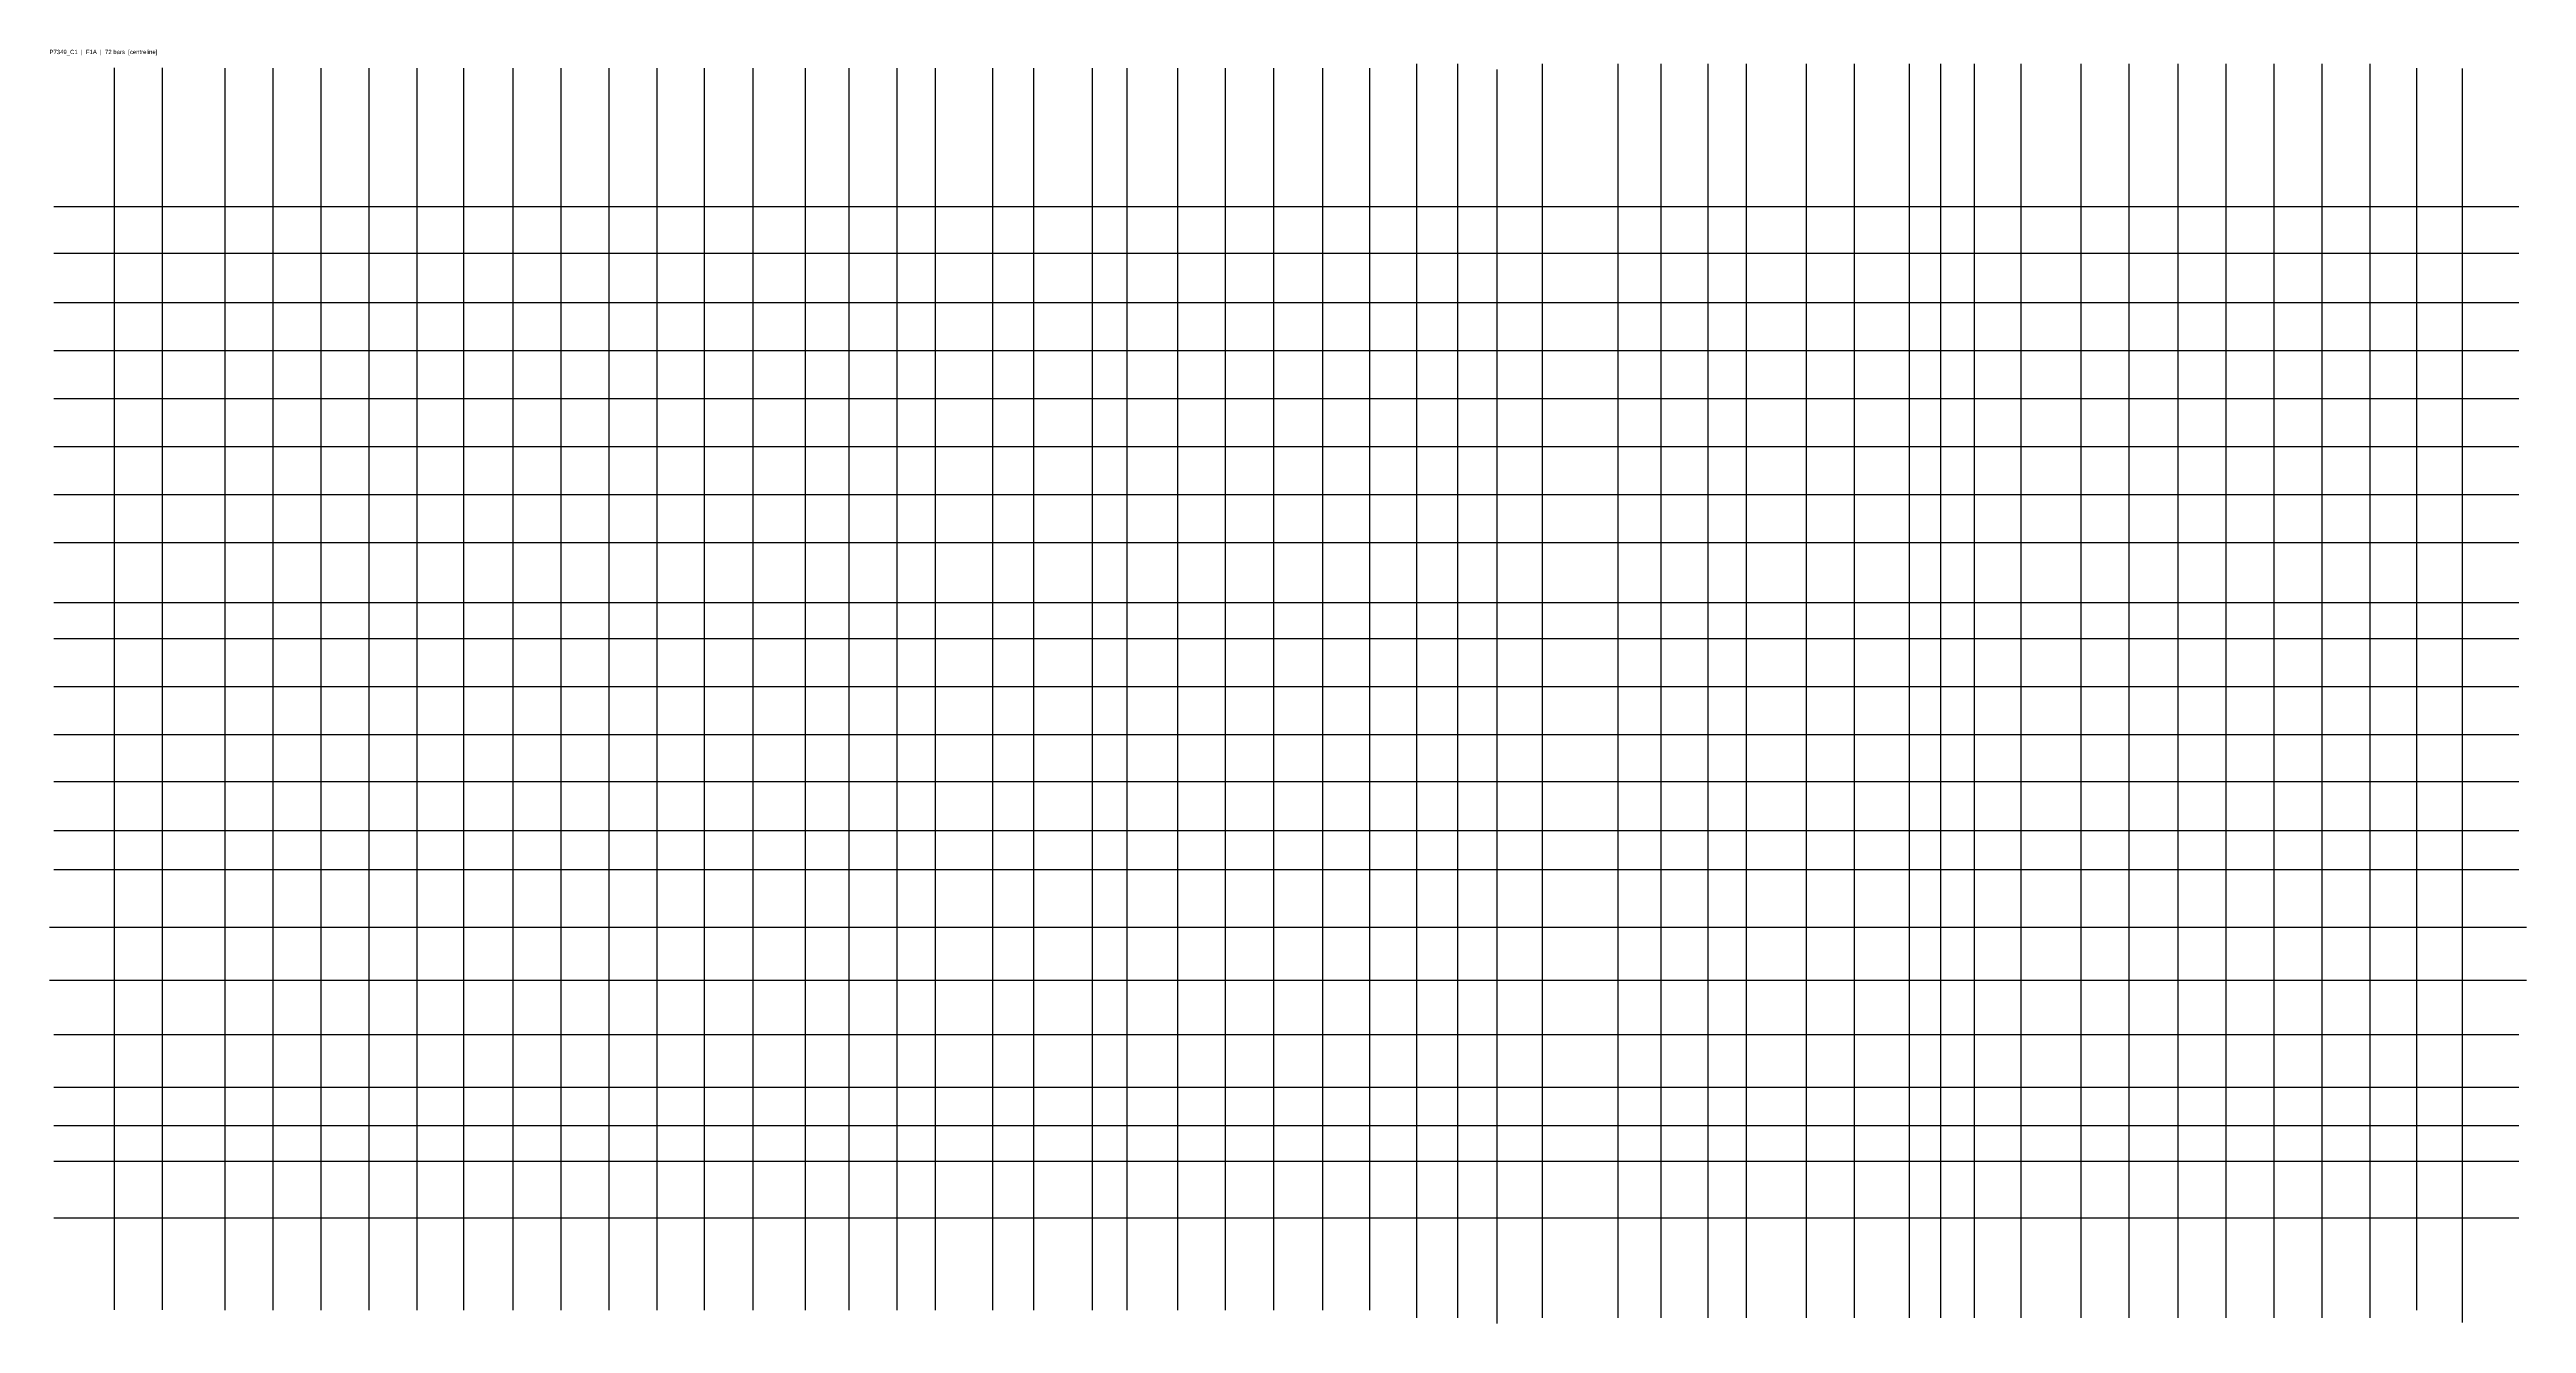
# Model space of a CAD drawing. Header units: millimetres. Extents: x 0 to 10325, y 0 to 5308.
import ezdxf

# ---------------------------------------------------------------- set-up
doc = ezdxf.new("R2010")
doc.units = ezdxf.units.MM
doc.layers.add('BARS', color=2, linetype='CONTINUOUS')
doc.layers.add('TEXT', color=7, linetype='CONTINUOUS')

msp = doc.modelspace()

# ---------------------------------------------------------------- linework, layer by layer
at = {"layer": 'BARS'}
for p, q in [((270.98, 57), (270.98, 5232)), ((470.98, 57), (470.98, 5232)), ((732.65, 56), (732.65, 5231)), ((932.65, 56), (932.65, 5231)), ((1132.65, 56), (1132.65, 5231)), ((1332.65, 56), (1332.65, 5231)), ((1532.65, 56), (1532.65, 5231)), ((1727.65, 56), (1727.65, 5231)), ((1932.65, 56), (1932.65, 5231)), ((2132.65, 56), (2132.65, 5231)), ((2332.65, 56), (2332.65, 5231)), ((2532.65, 56), (2532.65, 5231)), ((2729.65, 56), (2729.65, 5231)), ((2932.65, 56), (2932.65, 5231)), ((3150.65, 56), (3150.65, 5231)), ((3332.65, 56), (3332.65, 5231)), ((3532.65, 56), (3532.65, 5231)), ((3692.65, 56), (3692.65, 5231)), ((3932.65, 56), (3932.65, 5231)), ((4103.65, 56), (4103.65, 5231)), ((4347.65, 56), (4347.65, 5231)), ((4492.65, 56), (4492.65, 5231)), ((4702.65, 56), (4702.65, 5231)), ((4902.65, 56), (4902.65, 5231)), ((5102.99, 56), (5102.99, 5231)), ((5307.99, 56), (5307.99, 5231)), ((5502.99, 56), (5502.99, 5231)), ((5698.99, 24), (5698.99, 5249)), ((5869.91, 24), (5869.91, 5249)), ((6034.45, 0), (6034.45, 5225)), ((6223.45, 24), (6223.45, 5249)), ((6538.47, 24), (6538.47, 5249)), ((6718.47, 24), (6718.47, 5249)), ((6913.47, 24), (6913.47, 5249)), ((7073.47, 24), (7073.47, 5249)), ((7323.47, 24), (7323.47, 5249)), ((7523.47, 24), (7523.47, 5249)), ((7753.47, 24), (7753.47, 5249)), ((7883.47, 24), (7883.47, 5249)), ((8023.47, 24), (8023.47, 5249)), ((8218.47, 24), (8218.47, 5249)), ((8468.47, 24), (8468.47, 5249)), ((8668.47, 24), (8668.47, 5249)), ((8873.47, 24), (8873.47, 5249)), ((9073.47, 24), (9073.47, 5249)), ((9273.47, 24), (9273.47, 5249)), ((9473.47, 24), (9473.47, 5249)), ((9673.47, 24), (9673.47, 5249)), ((9867.95, 55), (9867.95, 5230)), ((10058.29, 4), (10058.29, 5229)), ((10293.01, 4653.002), (18.01, 4653.002)), ((10293.01, 4458.002), (18.01, 4458.002)), ((10293.01, 4253.002), (18.01, 4253.002)), ((10293.01, 4052.002), (18.01, 4052.002)), ((10293.01, 3853.002), (18.01, 3853.002)), ((10293.01, 3653.002), (18.01, 3653.002)), ((10293.01, 3453.002), (18.01, 3453.002)), ((10293.01, 3253.002), (18.01, 3253.002)), ((10293.01, 3002.042), (18.01, 3002.042)), ((10293.02, 2853.002), (18.02, 2853.002)), ((10293.02, 2653), (18.02, 2653)), ((10293.03, 2453.002), (18.03, 2453.002)), ((10293.02, 2256.996), (18.02, 2256.996)), ((10293.05, 2053.002), (18.05, 2053.002)), ((10293.07, 1890.002), (18.07, 1890.002)), ((10325, 1649.496), (0, 1649.496)), ((10325.004, 1428.496), (0.004, 1428.496)), ((10292.99, 1202.502), (17.99, 1202.502)), ((10293.007, 983), (18.007, 983)), ((10293.007, 823), (18.007, 823)), ((10293.007, 675), (18.007, 675)), ((10293.007, 438), (18.007, 438))]:
    msp.add_line(p, q, dxfattribs=at)

# ---------------------------------------------------------------- texts
at = {"layer": 'TEXT'}
msp.add_text('P7349_C1  |  F1A  |  72 bars  [centreline]', height=18, dxfattribs=at).set_placement((0, 5289))

doc.saveas('drawing.dxf')
